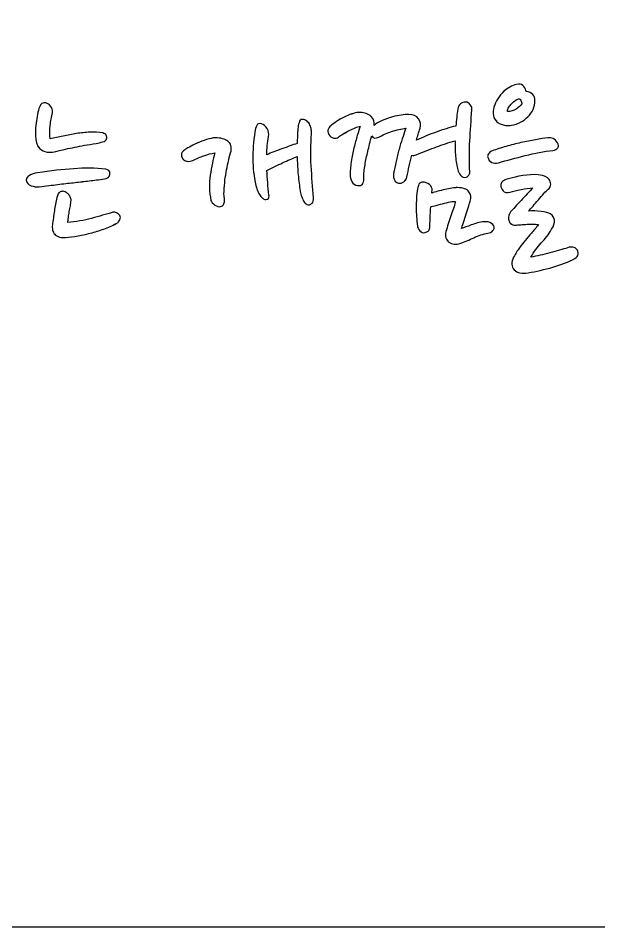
# Model space of a CAD drawing. Extents: x 4 to 1178, y 0 to 800.
# Drawn here: x 288.1 to 346.7, y 225.3 to 316.9 of the extents above; entities that cross this region are included whole.
import ezdxf

# ---------------------------------------------------------------- set-up
doc = ezdxf.new("R2010")
doc.units = 0
doc.header["$MEASUREMENT"] = 0
doc.layers.add('_U_B808_U_C774_U_C5B4_1', color=7, linetype='CONTINUOUS')

# ---------------------------------------------------------------- blocks, each defined once
blk = doc.blocks.new('BLOCK_15')
at = {"layer": '_U_B808_U_C774_U_C5B4_1', "color": 3}
blk.add_open_spline([(290.248, 299.854), (289.966, 299.843), (289.692, 299.882), (289.426, 299.973), (289.16, 300.064), (288.999, 300.256), (288.943, 300.55), (288.945, 300.74), (289.05, 300.898), (289.259, 301.02), (289.467, 301.143), (289.743, 301.232), (290.084, 301.287), (291.406, 301.479), (292.615, 301.614), (293.714, 301.691), (294.812, 301.768), (295.894, 301.757), (296.96, 301.658), (297.241, 301.581), (297.381, 301.441), (297.379, 301.235), (297.377, 301.074), (297.324, 300.939), (297.219, 300.83), (297.114, 300.721), (296.913, 300.653), (296.617, 300.627), (296.082, 300.559), (295.581, 300.498), (295.113, 300.444), (294.646, 300.39), (294.167, 300.336), (293.677, 300.282), (293.187, 300.228), (292.664, 300.168), (292.107, 300.1), (291.551, 300.032), (290.931, 299.95), (290.248, 299.854)], degree=3, knots=[0, 0, 0, 0, 1, 1, 1, 2, 2, 2, 3, 3, 3, 4, 4, 4, 5, 5, 5, 6, 6, 6, 7, 7, 7, 8, 8, 8, 9, 9, 9, 10, 10, 10, 11, 11, 11, 12, 12, 12, 13, 13, 13, 13], dxfattribs=at)
blk = doc.blocks.new('BLOCK_16')
at = {"layer": '_U_B808_U_C774_U_C5B4_1', "color": 3}
blk.add_open_spline([(291.342, 304.709), (291.758, 304.793), (292.193, 304.883), (292.646, 304.982), (293.099, 305.08), (293.552, 305.163), (294.005, 305.232), (294.458, 305.301), (294.911, 305.347), (295.363, 305.372), (295.816, 305.397), (296.249, 305.371), (296.664, 305.293), (296.826, 305.248), (296.94, 305.17), (297.006, 305.059), (297.072, 304.948), (297.081, 304.827), (297.036, 304.695), (296.99, 304.549), (296.859, 304.447), (296.643, 304.391), (296.428, 304.334), (296.209, 304.285), (295.986, 304.243), (295.555, 304.174), (295.165, 304.109), (294.816, 304.046), (294.467, 303.984), (294.137, 303.921), (293.825, 303.858), (293.513, 303.795), (293.204, 303.728), (292.899, 303.658), (292.595, 303.588), (292.264, 303.51), (291.907, 303.426), (291.446, 303.313), (291.083, 303.313), (290.818, 303.426), (290.552, 303.539), (290.382, 303.632), (290.309, 303.706), (290.162, 303.855), (290.064, 304.013), (290.013, 304.183), (289.963, 304.352), (289.924, 304.539), (289.897, 304.745), (289.869, 304.995), (289.861, 305.274), (289.872, 305.582), (289.882, 305.89), (289.912, 306.198), (289.959, 306.506), (290.007, 306.814), (290.061, 307.103), (290.124, 307.374), (290.185, 307.644), (290.254, 307.868), (290.33, 308.043), (290.376, 308.175), (290.466, 308.262), (290.6, 308.305), (290.734, 308.347), (290.882, 308.338), (291.045, 308.278), (291.222, 308.203), (291.365, 308.058), (291.474, 307.844), (291.583, 307.63), (291.622, 307.465), (291.591, 307.348), (291.483, 306.923), (291.405, 306.483), (291.356, 306.029), (291.306, 305.575), (291.302, 305.134), (291.342, 304.709)], degree=3, knots=[0, 0, 0, 0, 1, 1, 1, 2, 2, 2, 3, 3, 3, 4, 4, 4, 5, 5, 5, 6, 6, 6, 7, 7, 7, 8, 8, 8, 9, 9, 9, 10, 10, 10, 11, 11, 11, 12, 12, 12, 13, 13, 13, 14, 14, 14, 15, 15, 15, 16, 16, 16, 17, 17, 17, 18, 18, 18, 19, 19, 19, 20, 20, 20, 21, 21, 21, 22, 22, 22, 23, 23, 23, 24, 24, 24, 25, 25, 25, 26, 26, 26, 26], dxfattribs=at)
blk = doc.blocks.new('BLOCK_17')
at = {"layer": '_U_B808_U_C774_U_C5B4_1', "color": 3}
blk.add_open_spline([(292.645, 299.412), (292.704, 299.411), (292.782, 299.389), (292.878, 299.344), (292.974, 299.299), (293.066, 299.232), (293.154, 299.143), (293.242, 299.054), (293.315, 298.954), (293.374, 298.843), (293.432, 298.733), (293.46, 298.611), (293.459, 298.479), (293.442, 298.318), (293.418, 298.142), (293.387, 297.952), (293.355, 297.761), (293.32, 297.567), (293.281, 297.369), (293.242, 297.171), (293.21, 296.977), (293.186, 296.787), (293.162, 296.596), (293.141, 296.428), (293.125, 296.281), (293.956, 296.346), (294.754, 296.481), (295.52, 296.686), (296.286, 296.891), (297.003, 297.093), (297.672, 297.292), (297.792, 297.335), (297.917, 297.319), (298.05, 297.244), (298.183, 297.169), (298.286, 297.08), (298.359, 296.977), (298.446, 296.844), (298.452, 296.697), (298.377, 296.536), (298.301, 296.376), (298.218, 296.274), (298.129, 296.231), (297.771, 296.029), (297.372, 295.842), (296.933, 295.67), (296.494, 295.499), (296.041, 295.353), (295.572, 295.233), (295.104, 295.113), (294.639, 295.011), (294.179, 294.928), (293.719, 294.844), (293.295, 294.79), (292.91, 294.764), (292.583, 294.738), (292.328, 294.766), (292.143, 294.849), (291.959, 294.931), (291.823, 295.04), (291.735, 295.173), (291.648, 295.306), (291.593, 295.46), (291.573, 295.637), (291.553, 295.813), (291.558, 295.989), (291.589, 296.165), (291.669, 296.677), (291.74, 297.157), (291.804, 297.604), (291.868, 298.051), (291.961, 298.502), (292.085, 298.955), (292.116, 299.116), (292.184, 299.233), (292.288, 299.306), (292.393, 299.378), (292.512, 299.413), (292.645, 299.412)], degree=3, knots=[0, 0, 0, 0, 1, 1, 1, 2, 2, 2, 3, 3, 3, 4, 4, 4, 5, 5, 5, 6, 6, 6, 7, 7, 7, 8, 8, 8, 9, 9, 9, 10, 10, 10, 11, 11, 11, 12, 12, 12, 13, 13, 13, 14, 14, 14, 15, 15, 15, 16, 16, 16, 17, 17, 17, 18, 18, 18, 19, 19, 19, 20, 20, 20, 21, 21, 21, 22, 22, 22, 23, 23, 23, 24, 24, 24, 25, 25, 25, 26, 26, 26, 26], dxfattribs=at)
blk = doc.blocks.new('BLOCK_18')
at = {"layer": '_U_B808_U_C774_U_C5B4_1', "color": 3}
for points, knots in [([(291.342, 304.709), (291.758, 304.793), (292.193, 304.883), (292.646, 304.982), (293.099, 305.079), (293.552, 305.163), (294.005, 305.232), (294.458, 305.3), (294.911, 305.348), (295.363, 305.372), (295.816, 305.398), (296.249, 305.371), (296.663, 305.294), (296.826, 305.248), (296.94, 305.169), (297.006, 305.059), (297.071, 304.948), (297.081, 304.826), (297.035, 304.695), (296.989, 304.548), (296.859, 304.447), (296.643, 304.391), (296.427, 304.334), (296.209, 304.286), (295.986, 304.243), (295.555, 304.175), (295.165, 304.109), (294.816, 304.046), (294.467, 303.983), (294.136, 303.921), (293.825, 303.858), (293.512, 303.795), (293.204, 303.729), (292.899, 303.658), (292.595, 303.588), (292.264, 303.51), (291.908, 303.426), (291.447, 303.313), (291.083, 303.313), (290.818, 303.426), (290.552, 303.539), (290.382, 303.632), (290.309, 303.706), (290.162, 303.854), (290.063, 304.014), (290.013, 304.182), (289.963, 304.351), (289.924, 304.539), (289.897, 304.745), (289.869, 304.995), (289.861, 305.274), (289.872, 305.583), (289.883, 305.89), (289.911, 306.198), (289.959, 306.505), (290.007, 306.814), (290.061, 307.103), (290.124, 307.374), (290.185, 307.644), (290.254, 307.868), (290.33, 308.043), (290.376, 308.174), (290.466, 308.262), (290.6, 308.305), (290.734, 308.347), (290.882, 308.338), (291.044, 308.278), (291.222, 308.203), (291.365, 308.058), (291.474, 307.845), (291.583, 307.63), (291.622, 307.465), (291.591, 307.347), (291.483, 306.923), (291.405, 306.484), (291.356, 306.029), (291.306, 305.574), (291.302, 305.135), (291.342, 304.709)], [0, 0, 0, 0, 1, 1, 1, 2, 2, 2, 3, 3, 3, 4, 4, 4, 5, 5, 5, 6, 6, 6, 7, 7, 7, 8, 8, 8, 9, 9, 9, 10, 10, 10, 11, 11, 11, 12, 12, 12, 13, 13, 13, 14, 14, 14, 15, 15, 15, 16, 16, 16, 17, 17, 17, 18, 18, 18, 19, 19, 19, 20, 20, 20, 21, 21, 21, 22, 22, 22, 23, 23, 23, 24, 24, 24, 25, 25, 25, 26, 26, 26, 26]), ([(290.248, 299.854), (289.966, 299.843), (289.692, 299.883), (289.426, 299.973), (289.16, 300.064), (288.999, 300.255), (288.942, 300.55), (288.944, 300.741), (289.05, 300.897), (289.259, 301.021), (289.468, 301.143), (289.743, 301.232), (290.084, 301.288), (291.406, 301.479), (292.615, 301.614), (293.713, 301.691), (294.812, 301.768), (295.894, 301.756), (296.961, 301.659), (297.241, 301.582), (297.381, 301.441), (297.379, 301.235), (297.377, 301.074), (297.323, 300.939), (297.219, 300.83), (297.114, 300.721), (296.913, 300.653), (296.617, 300.626), (296.082, 300.559), (295.581, 300.497), (295.113, 300.444), (294.646, 300.39), (294.167, 300.335), (293.677, 300.282), (293.187, 300.228), (292.664, 300.168), (292.107, 300.1), (291.551, 300.032), (290.931, 299.95), (290.248, 299.854)], [0, 0, 0, 0, 1, 1, 1, 2, 2, 2, 3, 3, 3, 4, 4, 4, 5, 5, 5, 6, 6, 6, 7, 7, 7, 8, 8, 8, 9, 9, 9, 10, 10, 10, 11, 11, 11, 12, 12, 12, 13, 13, 13, 13]), ([(292.646, 299.412), (292.704, 299.411), (292.782, 299.388), (292.878, 299.344), (292.974, 299.298), (293.066, 299.232), (293.154, 299.143), (293.242, 299.054), (293.315, 298.954), (293.373, 298.844), (293.431, 298.732), (293.46, 298.611), (293.459, 298.479), (293.442, 298.318), (293.418, 298.142), (293.387, 297.952), (293.355, 297.761), (293.32, 297.567), (293.281, 297.37), (293.241, 297.172), (293.21, 296.977), (293.186, 296.787), (293.162, 296.596), (293.141, 296.428), (293.125, 296.281), (293.956, 296.346), (294.755, 296.481), (295.52, 296.686), (296.286, 296.892), (297.003, 297.093), (297.673, 297.292), (297.791, 297.334), (297.917, 297.319), (298.05, 297.244), (298.183, 297.17), (298.285, 297.081), (298.359, 296.976), (298.447, 296.844), (298.453, 296.697), (298.377, 296.537), (298.301, 296.375), (298.218, 296.274), (298.129, 296.231), (297.771, 296.028), (297.372, 295.842), (296.933, 295.671), (296.494, 295.499), (296.04, 295.353), (295.572, 295.233), (295.104, 295.113), (294.639, 295.012), (294.179, 294.928), (293.719, 294.845), (293.295, 294.79), (292.91, 294.765), (292.583, 294.738), (292.328, 294.767), (292.143, 294.849), (291.959, 294.932), (291.823, 295.04), (291.735, 295.172), (291.647, 295.306), (291.593, 295.46), (291.573, 295.636), (291.552, 295.813), (291.558, 295.989), (291.589, 296.165), (291.669, 296.677), (291.74, 297.158), (291.804, 297.604), (291.868, 298.051), (291.961, 298.502), (292.085, 298.956), (292.116, 299.116), (292.184, 299.233), (292.288, 299.305), (292.393, 299.378), (292.512, 299.413), (292.646, 299.412)], [0, 0, 0, 0, 1, 1, 1, 2, 2, 2, 3, 3, 3, 4, 4, 4, 5, 5, 5, 6, 6, 6, 7, 7, 7, 8, 8, 8, 9, 9, 9, 10, 10, 10, 11, 11, 11, 12, 12, 12, 13, 13, 13, 14, 14, 14, 15, 15, 15, 16, 16, 16, 17, 17, 17, 18, 18, 18, 19, 19, 19, 20, 20, 20, 21, 21, 21, 22, 22, 22, 23, 23, 23, 24, 24, 24, 25, 25, 25, 26, 26, 26, 26])]:
    blk.add_open_spline(points, degree=3, knots=knots, dxfattribs=at)
blk = doc.blocks.new('BLOCK_19')
at = {"layer": '_U_B808_U_C774_U_C5B4_1', "color": 3}
blk.add_open_spline([(309.543, 303.292), (309.359, 302.663), (309.207, 302.004), (309.089, 301.315), (308.971, 300.626), (308.9, 299.901), (308.878, 299.138), (308.877, 299.05), (308.887, 298.943), (308.908, 298.818), (308.929, 298.693), (308.935, 298.565), (308.927, 298.433), (308.918, 298.301), (308.887, 298.184), (308.834, 298.082), (308.781, 297.98), (308.68, 297.907), (308.532, 297.865), (308.353, 297.822), (308.161, 297.876), (307.955, 298.025), (307.749, 298.173), (307.617, 298.329), (307.56, 298.491), (307.39, 299.358), (307.369, 300.21), (307.496, 301.045), (307.623, 301.88), (307.779, 302.627), (307.964, 303.286), (307.592, 303.231), (307.225, 303.136), (306.86, 303), (306.495, 302.864), (306.119, 302.702), (305.732, 302.516), (305.657, 302.487), (305.572, 302.463), (305.475, 302.441), (305.379, 302.42), (305.275, 302.418), (305.164, 302.434), (305.053, 302.449), (304.946, 302.494), (304.843, 302.569), (304.74, 302.643), (304.659, 302.761), (304.602, 302.924), (304.573, 303.026), (304.57, 303.118), (304.593, 303.199), (304.616, 303.279), (304.658, 303.352), (304.718, 303.418), (304.778, 303.483), (304.838, 303.534), (304.897, 303.57), (304.957, 303.606), (305.002, 303.639), (305.032, 303.668), (305.136, 303.725), (305.311, 303.822), (305.557, 303.96), (305.803, 304.096), (306.083, 304.229), (306.395, 304.359), (306.708, 304.487), (307.024, 304.598), (307.344, 304.69), (307.664, 304.782), (307.949, 304.819), (308.201, 304.803), (308.72, 304.768), (309.108, 304.621), (309.365, 304.361), (309.621, 304.102), (309.681, 303.745), (309.543, 303.292)], degree=3, knots=[0, 0, 0, 0, 1, 1, 1, 2, 2, 2, 3, 3, 3, 4, 4, 4, 5, 5, 5, 6, 6, 6, 7, 7, 7, 8, 8, 8, 9, 9, 9, 10, 10, 10, 11, 11, 11, 12, 12, 12, 13, 13, 13, 14, 14, 14, 15, 15, 15, 16, 16, 16, 17, 17, 17, 18, 18, 18, 19, 19, 19, 20, 20, 20, 21, 21, 21, 22, 22, 22, 23, 23, 23, 24, 24, 24, 25, 25, 25, 26, 26, 26, 26], dxfattribs=at)
blk = doc.blocks.new('BLOCK_20')
at = {"layer": '_U_B808_U_C774_U_C5B4_1', "color": 3}
blk.add_open_spline([(313.098, 298.589), (312.965, 298.59), (312.847, 298.639), (312.744, 298.736), (312.641, 298.832), (312.546, 298.95), (312.458, 299.091), (312.371, 299.231), (312.295, 299.382), (312.23, 299.544), (312.164, 299.706), (312.118, 299.861), (312.09, 300.008), (311.891, 300.92), (311.789, 301.798), (311.783, 302.642), (311.776, 303.486), (311.845, 304.406), (311.988, 305.403), (312.02, 305.652), (312.086, 305.867), (312.184, 306.05), (312.282, 306.232), (312.442, 306.286), (312.664, 306.21), (312.871, 306.135), (313.054, 305.975), (313.215, 305.731), (313.376, 305.488), (313.425, 305.226), (313.363, 304.948), (313.315, 304.626), (313.275, 304.314), (313.242, 304.014), (313.209, 303.714), (313.192, 303.409), (313.188, 303.101), (313.62, 303.287), (314.126, 303.484), (314.707, 303.691), (315.287, 303.898), (315.801, 304.08), (316.247, 304.237), (316.264, 304.486), (316.274, 304.735), (316.277, 304.985), (316.279, 305.235), (316.296, 305.484), (316.329, 305.733), (316.345, 305.909), (316.384, 306.107), (316.446, 306.326), (316.507, 306.546), (316.612, 306.655), (316.761, 306.653), (316.953, 306.651), (317.116, 306.595), (317.248, 306.483), (317.38, 306.372), (317.479, 306.239), (317.544, 306.084), (317.609, 305.929), (317.652, 305.771), (317.673, 305.609), (317.694, 305.448), (317.703, 305.308), (317.702, 305.191), (317.617, 304.164), (317.606, 303.093), (317.67, 301.977), (317.733, 300.861), (317.811, 299.796), (317.904, 298.783), (317.931, 298.504), (317.877, 298.31), (317.743, 298.201), (317.608, 298.092), (317.504, 298.038), (317.43, 298.039), (317.296, 298.04), (317.178, 298.097), (317.076, 298.208), (316.973, 298.319), (316.885, 298.455), (316.813, 298.618), (316.74, 298.78), (316.679, 298.952), (316.629, 299.137), (316.579, 299.321), (316.547, 299.479), (316.534, 299.611), (316.45, 300.17), (316.386, 300.721), (316.339, 301.264), (316.293, 301.807), (316.265, 302.358), (316.256, 302.916), (315.794, 302.73), (315.307, 302.519), (314.793, 302.281), (314.279, 302.044), (313.746, 301.782), (313.194, 301.494), (313.22, 301.112), (313.249, 300.715), (313.283, 300.304), (313.315, 299.893), (313.359, 299.467), (313.414, 299.026), (313.427, 298.864), (313.411, 298.751), (313.366, 298.685), (313.321, 298.62), (313.232, 298.588), (313.098, 298.589)], degree=3, knots=[0, 0, 0, 0, 1, 1, 1, 2, 2, 2, 3, 3, 3, 4, 4, 4, 5, 5, 5, 6, 6, 6, 7, 7, 7, 8, 8, 8, 9, 9, 9, 10, 10, 10, 11, 11, 11, 12, 12, 12, 13, 13, 13, 14, 14, 14, 15, 15, 15, 16, 16, 16, 17, 17, 17, 18, 18, 18, 19, 19, 19, 20, 20, 20, 21, 21, 21, 22, 22, 22, 23, 23, 23, 24, 24, 24, 25, 25, 25, 26, 26, 26, 27, 27, 27, 28, 28, 28, 29, 29, 29, 30, 30, 30, 31, 31, 31, 32, 32, 32, 33, 33, 33, 34, 34, 34, 35, 35, 35, 36, 36, 36, 37, 37, 37, 38, 38, 38, 38], dxfattribs=at)
blk = doc.blocks.new('BLOCK_21')
at = {"layer": '_U_B808_U_C774_U_C5B4_1', "color": 3}
for points, knots in [([(313.099, 298.589), (312.965, 298.591), (312.847, 298.639), (312.744, 298.735), (312.641, 298.832), (312.546, 298.95), (312.459, 299.091), (312.371, 299.232), (312.294, 299.382), (312.229, 299.545), (312.165, 299.707), (312.118, 299.861), (312.09, 300.008), (311.891, 300.92), (311.789, 301.798), (311.783, 302.642), (311.776, 303.486), (311.845, 304.406), (311.988, 305.402), (312.021, 305.652), (312.086, 305.867), (312.184, 306.05), (312.282, 306.232), (312.442, 306.286), (312.664, 306.21), (312.871, 306.134), (313.054, 305.976), (313.215, 305.732), (313.376, 305.487), (313.424, 305.227), (313.363, 304.949), (313.315, 304.626), (313.275, 304.315), (313.242, 304.014), (313.209, 303.714), (313.192, 303.409), (313.188, 303.101), (313.62, 303.287), (314.127, 303.484), (314.707, 303.691), (315.287, 303.898), (315.8, 304.079), (316.247, 304.237), (316.264, 304.486), (316.274, 304.735), (316.277, 304.985), (316.279, 305.235), (316.296, 305.483), (316.329, 305.733), (316.345, 305.909), (316.384, 306.107), (316.446, 306.326), (316.507, 306.546), (316.612, 306.655), (316.761, 306.653), (316.953, 306.652), (317.116, 306.594), (317.248, 306.483), (317.38, 306.372), (317.479, 306.239), (317.544, 306.084), (317.609, 305.929), (317.652, 305.771), (317.673, 305.61), (317.694, 305.448), (317.703, 305.309), (317.702, 305.191), (317.617, 304.164), (317.607, 303.093), (317.67, 301.977), (317.733, 300.861), (317.811, 299.797), (317.904, 298.783), (317.931, 298.504), (317.877, 298.31), (317.743, 298.2), (317.608, 298.093), (317.504, 298.039), (317.43, 298.039), (317.296, 298.041), (317.178, 298.096), (317.076, 298.208), (316.973, 298.319), (316.885, 298.455), (316.813, 298.618), (316.74, 298.78), (316.679, 298.952), (316.629, 299.136), (316.579, 299.32), (316.547, 299.479), (316.534, 299.611), (316.45, 300.17), (316.386, 300.721), (316.339, 301.264), (316.293, 301.807), (316.265, 302.358), (316.256, 302.916), (315.794, 302.73), (315.307, 302.519), (314.793, 302.281), (314.279, 302.045), (313.746, 301.782), (313.195, 301.494), (313.22, 301.112), (313.25, 300.715), (313.283, 300.304), (313.315, 299.893), (313.359, 299.467), (313.414, 299.027), (313.427, 298.865), (313.411, 298.751), (313.366, 298.686), (313.321, 298.62), (313.232, 298.588), (313.099, 298.589)], [0, 0, 0, 0, 1, 1, 1, 2, 2, 2, 3, 3, 3, 4, 4, 4, 5, 5, 5, 6, 6, 6, 7, 7, 7, 8, 8, 8, 9, 9, 9, 10, 10, 10, 11, 11, 11, 12, 12, 12, 13, 13, 13, 14, 14, 14, 15, 15, 15, 16, 16, 16, 17, 17, 17, 18, 18, 18, 19, 19, 19, 20, 20, 20, 21, 21, 21, 22, 22, 22, 23, 23, 23, 24, 24, 24, 25, 25, 25, 26, 26, 26, 27, 27, 27, 28, 28, 28, 29, 29, 29, 30, 30, 30, 31, 31, 31, 32, 32, 32, 33, 33, 33, 34, 34, 34, 35, 35, 35, 36, 36, 36, 37, 37, 37, 38, 38, 38, 38]), ([(309.543, 303.292), (309.359, 302.663), (309.208, 302.004), (309.089, 301.316), (308.971, 300.626), (308.9, 299.901), (308.878, 299.137), (308.877, 299.05), (308.887, 298.944), (308.908, 298.818), (308.929, 298.694), (308.935, 298.566), (308.927, 298.433), (308.917, 298.301), (308.887, 298.184), (308.834, 298.082), (308.781, 297.979), (308.68, 297.908), (308.532, 297.865), (308.353, 297.822), (308.161, 297.876), (307.955, 298.025), (307.749, 298.173), (307.617, 298.329), (307.559, 298.491), (307.39, 299.359), (307.369, 300.21), (307.496, 301.045), (307.623, 301.881), (307.779, 302.628), (307.964, 303.286), (307.592, 303.231), (307.224, 303.135), (306.86, 303), (306.495, 302.864), (306.119, 302.703), (305.732, 302.516), (305.657, 302.488), (305.572, 302.462), (305.476, 302.442), (305.379, 302.421), (305.275, 302.418), (305.164, 302.434), (305.053, 302.449), (304.945, 302.494), (304.843, 302.569), (304.74, 302.643), (304.659, 302.761), (304.602, 302.924), (304.573, 303.026), (304.57, 303.118), (304.593, 303.199), (304.616, 303.279), (304.658, 303.353), (304.718, 303.417), (304.778, 303.483), (304.838, 303.533), (304.898, 303.57), (304.957, 303.606), (305.002, 303.639), (305.032, 303.668), (305.136, 303.726), (305.311, 303.822), (305.557, 303.96), (305.804, 304.097), (306.083, 304.23), (306.395, 304.359), (306.708, 304.488), (307.024, 304.598), (307.344, 304.69), (307.664, 304.782), (307.95, 304.819), (308.201, 304.802), (308.72, 304.768), (309.107, 304.621), (309.365, 304.361), (309.621, 304.102), (309.681, 303.746), (309.543, 303.292)], [0, 0, 0, 0, 1, 1, 1, 2, 2, 2, 3, 3, 3, 4, 4, 4, 5, 5, 5, 6, 6, 6, 7, 7, 7, 8, 8, 8, 9, 9, 9, 10, 10, 10, 11, 11, 11, 12, 12, 12, 13, 13, 13, 14, 14, 14, 15, 15, 15, 16, 16, 16, 17, 17, 17, 18, 18, 18, 19, 19, 19, 20, 20, 20, 21, 21, 21, 22, 22, 22, 23, 23, 23, 24, 24, 24, 25, 25, 25, 26, 26, 26, 26])]:
    blk.add_open_spline(points, degree=3, knots=knots, dxfattribs=at)
blk = doc.blocks.new('BLOCK_22')
at = {"layer": '_U_B808_U_C774_U_C5B4_1', "color": 3}
blk.add_open_spline([(328.65, 305.763), (328.574, 305.558), (328.509, 305.357), (328.455, 305.159), (328.401, 304.962), (328.343, 304.761), (328.282, 304.556), (328.908, 304.858), (329.57, 305.133), (330.27, 305.383), (330.969, 305.633), (331.631, 305.835), (332.256, 305.99), (332.288, 306.284), (332.317, 306.577), (332.342, 306.87), (332.368, 307.164), (332.404, 307.442), (332.451, 307.705), (332.483, 307.955), (332.574, 308.13), (332.723, 308.231), (332.872, 308.332), (333.051, 308.389), (333.259, 308.402), (333.422, 308.4), (333.573, 308.311), (333.712, 308.133), (333.851, 307.956), (333.905, 307.793), (333.874, 307.647), (333.788, 306.548), (333.719, 305.499), (333.664, 304.501), (333.609, 303.504), (333.606, 302.455), (333.654, 301.353), (333.668, 301.236), (333.637, 301.126), (333.562, 301.024), (333.487, 300.922), (333.405, 300.857), (333.316, 300.829), (333.063, 300.772), (332.867, 300.837), (332.728, 301.022), (332.589, 301.206), (332.498, 301.387), (332.456, 301.564), (332.341, 301.976), (332.264, 302.435), (332.225, 302.942), (332.185, 303.449), (332.169, 303.973), (332.174, 304.516), (331.519, 304.317), (330.895, 304.107), (330.3, 303.886), (329.704, 303.664), (329.027, 303.404), (328.268, 303.103), (328.089, 303.031), (327.94, 303.01), (327.822, 303.041), (327.73, 302.69), (327.641, 302.331), (327.556, 301.965), (327.47, 301.599), (327.389, 301.226), (327.311, 300.845), (327.279, 300.654), (327.174, 300.498), (326.995, 300.375), (326.816, 300.252), (326.644, 300.206), (326.482, 300.237), (326.334, 300.268), (326.223, 300.328), (326.15, 300.417), (326.076, 300.505), (326.026, 300.608), (325.997, 300.726), (325.969, 300.844), (325.959, 300.969), (325.968, 301.101), (325.976, 301.233), (325.996, 301.365), (326.027, 301.496), (326.106, 301.906), (326.195, 302.317), (326.296, 302.727), (326.396, 303.136), (326.5, 303.531), (326.608, 303.912), (326.715, 304.278), (326.822, 304.622), (326.93, 304.944), (327.036, 305.265), (327.128, 305.543), (327.205, 305.777), (326.76, 305.723), (326.284, 305.607), (325.778, 305.429), (325.272, 305.25), (324.84, 305.067), (324.482, 304.88), (324.169, 304.707), (323.932, 304.746), (323.772, 304.998), (323.695, 304.719), (323.625, 304.452), (323.564, 304.196), (323.502, 303.94), (323.44, 303.68), (323.378, 303.416), (323.27, 302.977), (323.176, 302.534), (323.098, 302.088), (323.019, 301.64), (322.977, 301.16), (322.972, 300.647), (322.97, 300.441), (322.924, 300.273), (322.833, 300.142), (322.743, 300.011), (322.594, 299.961), (322.387, 299.992), (322.091, 300.025), (321.884, 300.155), (321.768, 300.384), (321.652, 300.612), (321.595, 300.851), (321.597, 301.101), (321.602, 301.512), (321.639, 301.951), (321.711, 302.421), (321.782, 302.89), (321.872, 303.351), (321.981, 303.805), (322.089, 304.244), (322.201, 304.654), (322.316, 305.034), (322.431, 305.414), (322.526, 305.722), (322.603, 305.956), (322.469, 305.943), (322.305, 305.896), (322.112, 305.818), (321.918, 305.739), (321.717, 305.649), (321.509, 305.549), (321.3, 305.433), (321.099, 305.318), (320.905, 305.203), (320.711, 305.087), (320.547, 304.979), (320.412, 304.877), (320.292, 304.776), (320.129, 304.744), (319.922, 304.783), (319.715, 304.822), (319.553, 304.945), (319.437, 305.151), (319.32, 305.358), (319.311, 305.545), (319.409, 305.713), (319.507, 305.881), (319.608, 306), (319.713, 306.073), (319.922, 306.247), (320.153, 306.414), (320.407, 306.572), (320.661, 306.731), (320.922, 306.868), (321.19, 306.983), (321.443, 307.097), (321.692, 307.19), (321.938, 307.261), (322.183, 307.332), (322.402, 307.367), (322.595, 307.365), (323.069, 307.36), (323.439, 307.224), (323.703, 306.958), (323.967, 306.691), (324.067, 306.389), (324.005, 306.052), (324.035, 306.081), (324.061, 306.102), (324.083, 306.117), (324.106, 306.131), (324.132, 306.153), (324.162, 306.182), (324.401, 306.341), (324.673, 306.481), (324.978, 306.603), (325.283, 306.725), (325.584, 306.828), (325.882, 306.913), (326.179, 306.999), (326.469, 307.062), (326.751, 307.103), (327.033, 307.144), (327.271, 307.164), (327.463, 307.162), (327.953, 307.157), (328.296, 307.006), (328.493, 306.711), (328.69, 306.415), (328.743, 306.099), (328.65, 305.763)], degree=3, knots=[0, 0, 0, 0, 1, 1, 1, 2, 2, 2, 3, 3, 3, 4, 4, 4, 5, 5, 5, 6, 6, 6, 7, 7, 7, 8, 8, 8, 9, 9, 9, 10, 10, 10, 11, 11, 11, 12, 12, 12, 13, 13, 13, 14, 14, 14, 15, 15, 15, 16, 16, 16, 17, 17, 17, 18, 18, 18, 19, 19, 19, 20, 20, 20, 21, 21, 21, 22, 22, 22, 23, 23, 23, 24, 24, 24, 25, 25, 25, 26, 26, 26, 27, 27, 27, 28, 28, 28, 29, 29, 29, 30, 30, 30, 31, 31, 31, 32, 32, 32, 33, 33, 33, 34, 34, 34, 35, 35, 35, 36, 36, 36, 37, 37, 37, 38, 38, 38, 39, 39, 39, 40, 40, 40, 41, 41, 41, 42, 42, 42, 43, 43, 43, 44, 44, 44, 45, 45, 45, 46, 46, 46, 47, 47, 47, 48, 48, 48, 49, 49, 49, 50, 50, 50, 51, 51, 51, 52, 52, 52, 53, 53, 53, 54, 54, 54, 55, 55, 55, 56, 56, 56, 57, 57, 57, 58, 58, 58, 59, 59, 59, 60, 60, 60, 61, 61, 61, 62, 62, 62, 63, 63, 63, 64, 64, 64, 65, 65, 65, 66, 66, 66, 67, 67, 67, 68, 68, 68, 69, 69, 69, 70, 70, 70, 70], dxfattribs=at)
blk = doc.blocks.new('BLOCK_23')
at = {"layer": '_U_B808_U_C774_U_C5B4_1', "color": 3}
blk.add_open_spline([(329.855, 299.476), (329.839, 299.418), (329.831, 299.337), (329.83, 299.235), (330.008, 299.291), (330.213, 299.352), (330.443, 299.416), (330.674, 299.479), (330.912, 299.539), (331.157, 299.595), (331.402, 299.652), (331.632, 299.697), (331.848, 299.731), (332.063, 299.766), (332.252, 299.782), (332.415, 299.781), (332.979, 299.775), (333.363, 299.639), (333.568, 299.373), (333.772, 299.107), (333.814, 298.783), (333.691, 298.403), (333.676, 298.33), (333.63, 298.173), (333.553, 297.931), (333.476, 297.69), (333.388, 297.423), (333.289, 297.13), (333.19, 296.838), (333.098, 296.552), (333.014, 296.275), (332.929, 295.997), (332.864, 295.792), (332.819, 295.66), (333.071, 295.746), (333.402, 295.867), (333.812, 296.025), (334.221, 296.182), (334.656, 296.287), (335.116, 296.341), (335.398, 296.368), (335.642, 296.31), (335.848, 296.169), (336.054, 296.027), (336.142, 295.861), (336.11, 295.671), (336.094, 295.568), (336.034, 295.47), (335.929, 295.376), (335.825, 295.281), (335.676, 295.22), (335.483, 295.193), (335.007, 295.11), (334.539, 294.957), (334.077, 294.734), (333.615, 294.511), (333.146, 294.321), (332.67, 294.165), (332.476, 294.093), (332.28, 294.07), (332.08, 294.094), (331.88, 294.118), (331.706, 294.182), (331.559, 294.286), (331.412, 294.39), (331.306, 294.531), (331.241, 294.707), (331.176, 294.884), (331.182, 295.097), (331.259, 295.346), (331.32, 295.595), (331.397, 295.858), (331.489, 296.136), (331.581, 296.414), (331.672, 296.685), (331.764, 296.948), (331.856, 297.211), (331.939, 297.459), (332.016, 297.694), (332.092, 297.928), (332.154, 298.125), (332.2, 298.286), (332.231, 298.374), (332.157, 298.407), (331.979, 298.387), (331.801, 298.367), (331.578, 298.325), (331.31, 298.262), (331.043, 298.199), (330.767, 298.128), (330.485, 298.05), (330.202, 297.972), (329.972, 297.912), (329.794, 297.87), (329.779, 297.87), (329.768, 297.867), (329.76, 297.859), (329.753, 297.852), (329.742, 297.849), (329.727, 297.849), (329.693, 297.467), (329.671, 297.086), (329.66, 296.705), (329.648, 296.323), (329.634, 295.993), (329.616, 295.714), (329.6, 295.568), (329.547, 295.462), (329.457, 295.397), (329.368, 295.332), (329.271, 295.285), (329.167, 295.257), (328.959, 295.2), (328.778, 295.261), (328.624, 295.438), (328.47, 295.616), (328.386, 295.771), (328.373, 295.903), (328.305, 296.505), (328.266, 297.129), (328.258, 297.776), (328.25, 298.421), (328.294, 299.052), (328.389, 299.667), (328.42, 299.829), (328.47, 299.978), (328.538, 300.117), (328.606, 300.256), (328.744, 300.332), (328.952, 300.344), (329.159, 300.342), (329.369, 300.255), (329.583, 300.085), (329.796, 299.914), (329.887, 299.711), (329.855, 299.476)], degree=3, knots=[0, 0, 0, 0, 1, 1, 1, 2, 2, 2, 3, 3, 3, 4, 4, 4, 5, 5, 5, 6, 6, 6, 7, 7, 7, 8, 8, 8, 9, 9, 9, 10, 10, 10, 11, 11, 11, 12, 12, 12, 13, 13, 13, 14, 14, 14, 15, 15, 15, 16, 16, 16, 17, 17, 17, 18, 18, 18, 19, 19, 19, 20, 20, 20, 21, 21, 21, 22, 22, 22, 23, 23, 23, 24, 24, 24, 25, 25, 25, 26, 26, 26, 27, 27, 27, 28, 28, 28, 29, 29, 29, 30, 30, 30, 31, 31, 31, 32, 32, 32, 33, 33, 33, 34, 34, 34, 35, 35, 35, 36, 36, 36, 37, 37, 37, 38, 38, 38, 39, 39, 39, 40, 40, 40, 41, 41, 41, 42, 42, 42, 43, 43, 43, 44, 44, 44, 45, 45, 45, 45], dxfattribs=at)
blk = doc.blocks.new('BLOCK_24')
at = {"layer": '_U_B808_U_C774_U_C5B4_1', "color": 3}
for points, knots in [([(328.65, 305.762), (328.574, 305.558), (328.509, 305.357), (328.455, 305.159), (328.401, 304.962), (328.343, 304.761), (328.282, 304.556), (328.908, 304.858), (329.571, 305.134), (330.27, 305.383), (330.97, 305.633), (331.631, 305.835), (332.256, 305.991), (332.288, 306.284), (332.317, 306.577), (332.343, 306.87), (332.367, 307.163), (332.404, 307.442), (332.451, 307.706), (332.483, 307.955), (332.574, 308.13), (332.723, 308.232), (332.872, 308.332), (333.051, 308.389), (333.258, 308.402), (333.422, 308.401), (333.573, 308.311), (333.712, 308.134), (333.851, 307.956), (333.905, 307.793), (333.874, 307.648), (333.788, 306.548), (333.718, 305.499), (333.664, 304.501), (333.61, 303.504), (333.606, 302.455), (333.655, 301.353), (333.668, 301.236), (333.638, 301.126), (333.562, 301.024), (333.487, 300.922), (333.405, 300.857), (333.315, 300.829), (333.063, 300.772), (332.867, 300.837), (332.728, 301.022), (332.589, 301.207), (332.498, 301.387), (332.455, 301.564), (332.341, 301.976), (332.264, 302.435), (332.225, 302.942), (332.185, 303.449), (332.169, 303.973), (332.174, 304.516), (331.519, 304.317), (330.895, 304.108), (330.299, 303.886), (329.704, 303.664), (329.027, 303.403), (328.268, 303.103), (328.089, 303.031), (327.941, 303.011), (327.822, 303.041), (327.73, 302.69), (327.64, 302.332), (327.556, 301.966), (327.47, 301.599), (327.389, 301.226), (327.311, 300.845), (327.279, 300.655), (327.174, 300.498), (326.995, 300.375), (326.816, 300.252), (326.644, 300.206), (326.482, 300.238), (326.333, 300.268), (326.223, 300.328), (326.15, 300.416), (326.076, 300.505), (326.026, 300.608), (325.997, 300.727), (325.969, 300.844), (325.959, 300.969), (325.968, 301.101), (325.977, 301.233), (325.996, 301.364), (326.027, 301.497), (326.106, 301.906), (326.195, 302.317), (326.296, 302.727), (326.396, 303.136), (326.5, 303.532), (326.608, 303.913), (326.715, 304.278), (326.822, 304.622), (326.929, 304.944), (327.036, 305.265), (327.128, 305.543), (327.205, 305.778), (326.759, 305.723), (326.283, 305.607), (325.778, 305.429), (325.272, 305.25), (324.84, 305.067), (324.483, 304.88), (324.169, 304.707), (323.932, 304.746), (323.772, 304.997), (323.695, 304.719), (323.625, 304.452), (323.564, 304.197), (323.502, 303.94), (323.44, 303.68), (323.378, 303.416), (323.27, 302.978), (323.176, 302.534), (323.097, 302.087), (323.019, 301.64), (322.977, 301.16), (322.972, 300.647), (322.969, 300.441), (322.923, 300.273), (322.833, 300.142), (322.743, 300.011), (322.594, 299.961), (322.387, 299.993), (322.091, 300.024), (321.884, 300.154), (321.768, 300.384), (321.651, 300.612), (321.595, 300.851), (321.597, 301.101), (321.602, 301.512), (321.639, 301.952), (321.711, 302.421), (321.782, 302.89), (321.872, 303.351), (321.98, 303.805), (322.089, 304.244), (322.2, 304.653), (322.316, 305.034), (322.431, 305.415), (322.526, 305.722), (322.603, 305.956), (322.469, 305.942), (322.305, 305.897), (322.112, 305.818), (321.918, 305.739), (321.717, 305.649), (321.509, 305.549), (321.3, 305.433), (321.098, 305.318), (320.905, 305.202), (320.711, 305.087), (320.547, 304.979), (320.412, 304.877), (320.292, 304.776), (320.129, 304.744), (319.922, 304.783), (319.715, 304.822), (319.553, 304.945), (319.436, 305.152), (319.32, 305.358), (319.31, 305.545), (319.409, 305.713), (319.507, 305.881), (319.608, 306.001), (319.713, 306.073), (319.922, 306.247), (320.153, 306.413), (320.407, 306.573), (320.661, 306.732), (320.922, 306.868), (321.19, 306.982), (321.443, 307.098), (321.692, 307.191), (321.937, 307.261), (322.183, 307.332), (322.402, 307.366), (322.595, 307.364), (323.069, 307.361), (323.439, 307.224), (323.703, 306.957), (323.967, 306.69), (324.067, 306.389), (324.005, 306.051), (324.035, 306.081), (324.061, 306.103), (324.083, 306.117), (324.106, 306.131), (324.132, 306.153), (324.162, 306.183), (324.401, 306.342), (324.673, 306.482), (324.978, 306.603), (325.283, 306.725), (325.584, 306.829), (325.882, 306.914), (326.179, 306.999), (326.469, 307.061), (326.752, 307.103), (327.033, 307.144), (327.271, 307.163), (327.464, 307.161), (327.953, 307.157), (328.296, 307.007), (328.493, 306.712), (328.69, 306.415), (328.743, 306.099), (328.65, 305.762)], [0, 0, 0, 0, 1, 1, 1, 2, 2, 2, 3, 3, 3, 4, 4, 4, 5, 5, 5, 6, 6, 6, 7, 7, 7, 8, 8, 8, 9, 9, 9, 10, 10, 10, 11, 11, 11, 12, 12, 12, 13, 13, 13, 14, 14, 14, 15, 15, 15, 16, 16, 16, 17, 17, 17, 18, 18, 18, 19, 19, 19, 20, 20, 20, 21, 21, 21, 22, 22, 22, 23, 23, 23, 24, 24, 24, 25, 25, 25, 26, 26, 26, 27, 27, 27, 28, 28, 28, 29, 29, 29, 30, 30, 30, 31, 31, 31, 32, 32, 32, 33, 33, 33, 34, 34, 34, 35, 35, 35, 36, 36, 36, 37, 37, 37, 38, 38, 38, 39, 39, 39, 40, 40, 40, 41, 41, 41, 42, 42, 42, 43, 43, 43, 44, 44, 44, 45, 45, 45, 46, 46, 46, 47, 47, 47, 48, 48, 48, 49, 49, 49, 50, 50, 50, 51, 51, 51, 52, 52, 52, 53, 53, 53, 54, 54, 54, 55, 55, 55, 56, 56, 56, 57, 57, 57, 58, 58, 58, 59, 59, 59, 60, 60, 60, 61, 61, 61, 62, 62, 62, 63, 63, 63, 64, 64, 64, 65, 65, 65, 66, 66, 66, 67, 67, 67, 68, 68, 68, 69, 69, 69, 70, 70, 70, 70]), ([(329.855, 299.476), (329.839, 299.418), (329.831, 299.337), (329.83, 299.235), (330.008, 299.291), (330.213, 299.352), (330.443, 299.416), (330.674, 299.479), (330.912, 299.539), (331.157, 299.595), (331.402, 299.651), (331.632, 299.697), (331.848, 299.732), (332.063, 299.766), (332.252, 299.782), (332.415, 299.78), (332.979, 299.776), (333.363, 299.639), (333.568, 299.373), (333.772, 299.107), (333.814, 298.784), (333.692, 298.404), (333.676, 298.33), (333.629, 298.172), (333.553, 297.932), (333.476, 297.69), (333.388, 297.423), (333.289, 297.13), (333.19, 296.838), (333.098, 296.552), (333.014, 296.275), (332.929, 295.997), (332.864, 295.792), (332.819, 295.66), (333.072, 295.745), (333.402, 295.867), (333.812, 296.024), (334.221, 296.182), (334.656, 296.287), (335.116, 296.342), (335.398, 296.368), (335.642, 296.31), (335.849, 296.169), (336.054, 296.027), (336.142, 295.862), (336.11, 295.671), (336.094, 295.568), (336.034, 295.469), (335.929, 295.375), (335.824, 295.281), (335.675, 295.221), (335.483, 295.194), (335.007, 295.109), (334.539, 294.957), (334.077, 294.734), (333.615, 294.511), (333.146, 294.321), (332.67, 294.164), (332.477, 294.093), (332.28, 294.069), (332.08, 294.094), (331.88, 294.118), (331.706, 294.182), (331.559, 294.286), (331.412, 294.39), (331.306, 294.53), (331.241, 294.707), (331.176, 294.884), (331.182, 295.096), (331.259, 295.346), (331.32, 295.595), (331.397, 295.857), (331.489, 296.135), (331.58, 296.413), (331.672, 296.684), (331.764, 296.948), (331.855, 297.211), (331.939, 297.46), (332.016, 297.693), (332.092, 297.928), (332.154, 298.125), (332.2, 298.287), (332.23, 298.373), (332.157, 298.408), (331.979, 298.387), (331.801, 298.368), (331.578, 298.326), (331.31, 298.262), (331.043, 298.199), (330.767, 298.128), (330.485, 298.05), (330.203, 297.972), (329.972, 297.912), (329.794, 297.87), (329.779, 297.87), (329.768, 297.867), (329.761, 297.86), (329.753, 297.852), (329.742, 297.849), (329.727, 297.849), (329.693, 297.468), (329.671, 297.086), (329.66, 296.705), (329.648, 296.324), (329.634, 295.993), (329.616, 295.715), (329.6, 295.567), (329.547, 295.462), (329.457, 295.396), (329.368, 295.332), (329.271, 295.286), (329.167, 295.257), (328.958, 295.2), (328.778, 295.261), (328.624, 295.438), (328.47, 295.616), (328.386, 295.771), (328.373, 295.903), (328.305, 296.505), (328.267, 297.129), (328.258, 297.776), (328.25, 298.421), (328.293, 299.052), (328.388, 299.667), (328.42, 299.829), (328.47, 299.978), (328.538, 300.117), (328.606, 300.255), (328.744, 300.331), (328.951, 300.344), (329.159, 300.343), (329.369, 300.255), (329.583, 300.085), (329.796, 299.914), (329.886, 299.711), (329.855, 299.476)], [0, 0, 0, 0, 1, 1, 1, 2, 2, 2, 3, 3, 3, 4, 4, 4, 5, 5, 5, 6, 6, 6, 7, 7, 7, 8, 8, 8, 9, 9, 9, 10, 10, 10, 11, 11, 11, 12, 12, 12, 13, 13, 13, 14, 14, 14, 15, 15, 15, 16, 16, 16, 17, 17, 17, 18, 18, 18, 19, 19, 19, 20, 20, 20, 21, 21, 21, 22, 22, 22, 23, 23, 23, 24, 24, 24, 25, 25, 25, 26, 26, 26, 27, 27, 27, 28, 28, 28, 29, 29, 29, 30, 30, 30, 31, 31, 31, 32, 32, 32, 33, 33, 33, 34, 34, 34, 35, 35, 35, 36, 36, 36, 37, 37, 37, 38, 38, 38, 39, 39, 39, 40, 40, 40, 41, 41, 41, 42, 42, 42, 43, 43, 43, 44, 44, 44, 45, 45, 45, 45])]:
    blk.add_open_spline(points, degree=3, knots=knots, dxfattribs=at)
blk = doc.blocks.new('BLOCK_25')
at = {"layer": '_U_B808_U_C774_U_C5B4_1', "color": 3}
blk.add_open_spline([(342.039, 303.536), (341.133, 303.428), (340.201, 303.254), (339.242, 303.014), (338.283, 302.774), (337.388, 302.534), (336.555, 302.293), (336.287, 302.222), (336.057, 302.232), (335.866, 302.322), (335.674, 302.412), (335.542, 302.589), (335.471, 302.854), (335.442, 302.927), (335.465, 303.034), (335.541, 303.173), (335.616, 303.311), (335.743, 303.416), (335.922, 303.488), (336.353, 303.645), (336.818, 303.794), (337.317, 303.936), (337.815, 304.077), (338.316, 304.205), (338.822, 304.317), (339.327, 304.43), (339.814, 304.527), (340.281, 304.611), (340.749, 304.694), (341.161, 304.756), (341.518, 304.796), (341.71, 304.824), (341.888, 304.8), (342.051, 304.725), (342.213, 304.65), (342.367, 304.509), (342.514, 304.302), (342.63, 304.125), (342.636, 303.96), (342.531, 303.806), (342.425, 303.653), (342.261, 303.563), (342.039, 303.536)], degree=3, knots=[0, 0, 0, 0, 1, 1, 1, 2, 2, 2, 3, 3, 3, 4, 4, 4, 5, 5, 5, 6, 6, 6, 7, 7, 7, 8, 8, 8, 9, 9, 9, 10, 10, 10, 11, 11, 11, 12, 12, 12, 13, 13, 13, 14, 14, 14, 14], dxfattribs=at)
blk = doc.blocks.new('BLOCK_26')
at = {"layer": '_U_B808_U_C774_U_C5B4_1', "color": 3}
blk.add_open_spline([(339.363, 309.463), (339.644, 309.431), (339.858, 309.333), (340.005, 309.17), (340.151, 309.007), (340.224, 308.801), (340.221, 308.552), (340.218, 308.244), (340.156, 307.95), (340.034, 307.673), (339.913, 307.395), (339.743, 307.148), (339.526, 306.93), (339.309, 306.712), (339.059, 306.527), (338.776, 306.376), (338.492, 306.225), (338.187, 306.121), (337.861, 306.066), (337.638, 306.024), (337.441, 306.019), (337.271, 306.05), (337.101, 306.081), (336.95, 306.123), (336.817, 306.175), (336.684, 306.228), (336.573, 306.284), (336.485, 306.344), (336.396, 306.404), (336.337, 306.456), (336.308, 306.5), (336.118, 306.722), (336.02, 306.976), (336.016, 307.262), (336.011, 307.549), (336.062, 307.834), (336.169, 308.12), (336.275, 308.404), (336.427, 308.678), (336.622, 308.941), (336.817, 309.202), (337.02, 309.421), (337.229, 309.595), (337.423, 309.754), (337.632, 309.891), (337.856, 310.006), (338.08, 310.121), (338.317, 310.192), (338.57, 310.219), (338.807, 310.231), (338.988, 310.145), (339.112, 309.961), (339.236, 309.776), (339.32, 309.61), (339.363, 309.463)], degree=3, knots=[0, 0, 0, 0, 1, 1, 1, 2, 2, 2, 3, 3, 3, 4, 4, 4, 5, 5, 5, 6, 6, 6, 7, 7, 7, 8, 8, 8, 9, 9, 9, 10, 10, 10, 11, 11, 11, 12, 12, 12, 13, 13, 13, 14, 14, 14, 15, 15, 15, 16, 16, 16, 17, 17, 17, 18, 18, 18, 18], dxfattribs=at)
blk = doc.blocks.new('BLOCK_27')
at = {"layer": '_U_B808_U_C774_U_C5B4_1', "color": 3}
blk.add_open_spline([(341.577, 299.622), (341.442, 299.521), (341.288, 299.372), (341.116, 299.176), (340.944, 298.979), (340.764, 298.772), (340.576, 298.554), (340.388, 298.335), (340.208, 298.124), (340.036, 297.921), (339.863, 297.717), (339.71, 297.55), (339.575, 297.419), (339.99, 297.444), (340.416, 297.429), (340.853, 297.373), (341.29, 297.317), (341.597, 297.237), (341.774, 297.133), (342.039, 296.968), (342.182, 296.755), (342.201, 296.49), (342.221, 296.226), (342.125, 295.926), (341.914, 295.59), (341.763, 295.313), (341.597, 295.065), (341.417, 294.847), (341.237, 294.629), (341.053, 294.414), (340.866, 294.203), (340.678, 293.992), (340.495, 293.774), (340.314, 293.548), (340.134, 293.323), (339.968, 293.064), (339.817, 292.772), (340.411, 292.883), (341.054, 293.027), (341.745, 293.204), (342.437, 293.38), (343.028, 293.554), (343.519, 293.725), (343.727, 293.796), (343.909, 293.812), (344.064, 293.775), (344.22, 293.736), (344.341, 293.673), (344.429, 293.584), (344.546, 293.465), (344.601, 293.303), (344.591, 293.098), (344.581, 292.893), (344.472, 292.74), (344.264, 292.639), (343.623, 292.308), (342.879, 292.018), (342.031, 291.77), (341.184, 291.522), (340.351, 291.328), (339.534, 291.19), (338.91, 291.079), (338.448, 291.182), (338.147, 291.501), (337.846, 291.819), (337.825, 292.241), (338.082, 292.767), (338.278, 293.132), (338.474, 293.45), (338.67, 293.719), (338.865, 293.988), (339.065, 294.243), (339.267, 294.483), (339.47, 294.723), (339.676, 294.963), (339.886, 295.204), (340.096, 295.444), (340.329, 295.731), (340.584, 296.066), (340.392, 296.082), (340.18, 296.092), (339.951, 296.094), (339.721, 296.097), (339.495, 296.092), (339.272, 296.079), (339.05, 296.067), (338.842, 296.051), (338.649, 296.03), (338.456, 296.011), (338.307, 296.001), (338.204, 296.002), (338.071, 296.003), (337.952, 296.041), (337.849, 296.116), (337.746, 296.19), (337.669, 296.29), (337.619, 296.415), (337.568, 296.54), (337.551, 296.684), (337.568, 296.845), (337.584, 297.006), (337.652, 297.167), (337.773, 297.327), (337.877, 297.458), (338.027, 297.629), (338.222, 297.84), (338.417, 298.051), (338.62, 298.269), (338.83, 298.494), (339.039, 298.72), (339.249, 298.941), (339.459, 299.16), (339.669, 299.377), (339.849, 299.574), (339.999, 299.748), (339.658, 299.737), (339.268, 299.682), (338.829, 299.584), (338.391, 299.486), (338.023, 299.401), (337.726, 299.331), (337.399, 299.246), (337.162, 299.293), (337.016, 299.47), (336.869, 299.648), (336.789, 299.817), (336.776, 299.979), (336.763, 300.14), (336.824, 300.276), (336.958, 300.385), (337.093, 300.493), (337.249, 300.576), (337.428, 300.633), (338.499, 300.974), (339.538, 301.125), (340.546, 301.086), (340.887, 301.053), (341.149, 300.984), (341.334, 300.88), (341.518, 300.775), (341.646, 300.649), (341.719, 300.501), (341.806, 300.339), (341.834, 300.173), (341.803, 300.005), (341.771, 299.837), (341.696, 299.709), (341.577, 299.622)], degree=3, knots=[0, 0, 0, 0, 1, 1, 1, 2, 2, 2, 3, 3, 3, 4, 4, 4, 5, 5, 5, 6, 6, 6, 7, 7, 7, 8, 8, 8, 9, 9, 9, 10, 10, 10, 11, 11, 11, 12, 12, 12, 13, 13, 13, 14, 14, 14, 15, 15, 15, 16, 16, 16, 17, 17, 17, 18, 18, 18, 19, 19, 19, 20, 20, 20, 21, 21, 21, 22, 22, 22, 23, 23, 23, 24, 24, 24, 25, 25, 25, 26, 26, 26, 27, 27, 27, 28, 28, 28, 29, 29, 29, 30, 30, 30, 31, 31, 31, 32, 32, 32, 33, 33, 33, 34, 34, 34, 35, 35, 35, 36, 36, 36, 37, 37, 37, 38, 38, 38, 39, 39, 39, 40, 40, 40, 41, 41, 41, 42, 42, 42, 43, 43, 43, 44, 44, 44, 45, 45, 45, 46, 46, 46, 47, 47, 47, 48, 48, 48, 49, 49, 49, 49], dxfattribs=at)
blk = doc.blocks.new('BLOCK_28')
at = {"layer": '_U_B808_U_C774_U_C5B4_1', "color": 3}
blk.add_open_spline([(338.906, 308.235), (338.907, 308.337), (338.874, 308.452), (338.809, 308.577), (338.744, 308.702), (338.674, 308.758), (338.6, 308.744), (338.466, 308.701), (338.328, 308.626), (338.186, 308.517), (338.043, 308.409), (337.917, 308.292), (337.804, 308.169), (337.692, 308.045), (337.605, 307.921), (337.545, 307.797), (337.484, 307.673), (337.453, 307.559), (337.452, 307.457), (337.793, 307.454), (338.087, 307.535), (338.333, 307.701), (338.58, 307.867), (338.77, 308.045), (338.906, 308.235)], degree=3, knots=[0, 0, 0, 0, 1, 1, 1, 2, 2, 2, 3, 3, 3, 4, 4, 4, 5, 5, 5, 6, 6, 6, 7, 7, 7, 8, 8, 8, 8], dxfattribs=at)
blk = doc.blocks.new('BLOCK_29')
at = {"layer": '_U_B808_U_C774_U_C5B4_1', "color": 3}
for points, knots in [([(339.363, 309.463), (339.644, 309.43), (339.858, 309.334), (340.005, 309.171), (340.152, 309.007), (340.224, 308.801), (340.221, 308.552), (340.218, 308.244), (340.156, 307.951), (340.034, 307.673), (339.912, 307.396), (339.743, 307.148), (339.526, 306.93), (339.309, 306.712), (339.059, 306.528), (338.776, 306.376), (338.492, 306.225), (338.187, 306.121), (337.861, 306.066), (337.638, 306.024), (337.441, 306.019), (337.271, 306.05), (337.101, 306.081), (336.949, 306.122), (336.816, 306.176), (336.684, 306.228), (336.573, 306.284), (336.484, 306.345), (336.396, 306.403), (336.337, 306.456), (336.309, 306.5), (336.118, 306.722), (336.02, 306.976), (336.016, 307.262), (336.011, 307.548), (336.062, 307.835), (336.169, 308.12), (336.276, 308.404), (336.426, 308.679), (336.622, 308.94), (336.817, 309.202), (337.02, 309.42), (337.229, 309.594), (337.423, 309.754), (337.633, 309.891), (337.856, 310.007), (338.08, 310.122), (338.317, 310.193), (338.57, 310.22), (338.807, 310.231), (338.988, 310.145), (339.112, 309.961), (339.236, 309.776), (339.32, 309.611), (339.363, 309.463)], [0, 0, 0, 0, 1, 1, 1, 2, 2, 2, 3, 3, 3, 4, 4, 4, 5, 5, 5, 6, 6, 6, 7, 7, 7, 8, 8, 8, 9, 9, 9, 10, 10, 10, 11, 11, 11, 12, 12, 12, 13, 13, 13, 14, 14, 14, 15, 15, 15, 16, 16, 16, 17, 17, 17, 18, 18, 18, 18]), ([(338.906, 308.235), (338.907, 308.338), (338.874, 308.451), (338.809, 308.577), (338.744, 308.703), (338.674, 308.758), (338.6, 308.744), (338.466, 308.702), (338.328, 308.626), (338.186, 308.518), (338.043, 308.409), (337.917, 308.292), (337.804, 308.169), (337.692, 308.046), (337.605, 307.921), (337.545, 307.797), (337.484, 307.673), (337.453, 307.56), (337.452, 307.457), (337.793, 307.454), (338.087, 307.535), (338.333, 307.701), (338.579, 307.867), (338.77, 308.046), (338.906, 308.235)], [0, 0, 0, 0, 1, 1, 1, 2, 2, 2, 3, 3, 3, 4, 4, 4, 5, 5, 5, 6, 6, 6, 7, 7, 7, 8, 8, 8, 8]), ([(342.039, 303.537), (341.133, 303.427), (340.201, 303.254), (339.242, 303.014), (338.284, 302.774), (337.388, 302.534), (336.555, 302.292), (336.287, 302.222), (336.057, 302.232), (335.866, 302.321), (335.674, 302.412), (335.542, 302.589), (335.471, 302.854), (335.442, 302.928), (335.465, 303.034), (335.541, 303.173), (335.616, 303.311), (335.744, 303.416), (335.922, 303.488), (336.354, 303.645), (336.818, 303.794), (337.317, 303.936), (337.815, 304.077), (338.317, 304.205), (338.822, 304.317), (339.327, 304.429), (339.813, 304.527), (340.281, 304.611), (340.749, 304.694), (341.161, 304.756), (341.518, 304.796), (341.711, 304.823), (341.888, 304.8), (342.051, 304.725), (342.213, 304.649), (342.367, 304.509), (342.513, 304.302), (342.63, 304.125), (342.636, 303.959), (342.53, 303.807), (342.425, 303.654), (342.262, 303.563), (342.039, 303.537)], [0, 0, 0, 0, 1, 1, 1, 2, 2, 2, 3, 3, 3, 4, 4, 4, 5, 5, 5, 6, 6, 6, 7, 7, 7, 8, 8, 8, 9, 9, 9, 10, 10, 10, 11, 11, 11, 12, 12, 12, 13, 13, 13, 14, 14, 14, 14]), ([(341.577, 299.623), (341.442, 299.521), (341.288, 299.372), (341.116, 299.176), (340.944, 298.979), (340.764, 298.772), (340.576, 298.553), (340.388, 298.336), (340.208, 298.125), (340.036, 297.921), (339.863, 297.716), (339.71, 297.55), (339.575, 297.419), (339.99, 297.445), (340.416, 297.429), (340.854, 297.374), (341.29, 297.317), (341.597, 297.237), (341.774, 297.133), (342.039, 296.968), (342.182, 296.754), (342.201, 296.49), (342.221, 296.225), (342.125, 295.925), (341.914, 295.591), (341.763, 295.313), (341.597, 295.065), (341.417, 294.847), (341.237, 294.629), (341.053, 294.414), (340.866, 294.203), (340.678, 293.992), (340.494, 293.774), (340.314, 293.548), (340.134, 293.323), (339.968, 293.064), (339.817, 292.772), (340.411, 292.884), (341.054, 293.027), (341.745, 293.203), (342.437, 293.38), (343.028, 293.554), (343.518, 293.725), (343.727, 293.797), (343.909, 293.813), (344.064, 293.774), (344.22, 293.736), (344.341, 293.673), (344.429, 293.584), (344.546, 293.465), (344.601, 293.303), (344.591, 293.098), (344.581, 292.893), (344.472, 292.739), (344.264, 292.639), (343.623, 292.308), (342.879, 292.019), (342.031, 291.77), (341.184, 291.522), (340.351, 291.328), (339.535, 291.19), (338.91, 291.078), (338.448, 291.183), (338.147, 291.501), (337.846, 291.819), (337.825, 292.242), (338.082, 292.768), (338.279, 293.132), (338.475, 293.45), (338.67, 293.719), (338.865, 293.988), (339.064, 294.243), (339.267, 294.484), (339.47, 294.723), (339.676, 294.964), (339.886, 295.204), (340.096, 295.444), (340.328, 295.731), (340.584, 296.066), (340.392, 296.083), (340.18, 296.092), (339.951, 296.094), (339.721, 296.097), (339.495, 296.092), (339.272, 296.079), (339.05, 296.067), (338.842, 296.051), (338.649, 296.03), (338.456, 296.01), (338.307, 296.001), (338.204, 296.002), (338.07, 296.003), (337.952, 296.041), (337.85, 296.115), (337.746, 296.19), (337.669, 296.29), (337.619, 296.416), (337.568, 296.54), (337.551, 296.684), (337.567, 296.845), (337.584, 297.006), (337.652, 297.167), (337.773, 297.327), (337.877, 297.459), (338.027, 297.63), (338.222, 297.84), (338.417, 298.051), (338.62, 298.269), (338.829, 298.495), (339.039, 298.719), (339.249, 298.941), (339.459, 299.16), (339.669, 299.377), (339.849, 299.574), (339.999, 299.748), (339.657, 299.737), (339.268, 299.683), (338.829, 299.584), (338.391, 299.485), (338.023, 299.401), (337.726, 299.331), (337.399, 299.247), (337.162, 299.292), (337.015, 299.47), (336.869, 299.648), (336.789, 299.817), (336.776, 299.978), (336.763, 300.14), (336.824, 300.276), (336.958, 300.385), (337.093, 300.493), (337.249, 300.576), (337.428, 300.633), (338.499, 300.974), (339.538, 301.125), (340.546, 301.085), (340.886, 301.053), (341.149, 300.984), (341.334, 300.88), (341.518, 300.775), (341.646, 300.649), (341.719, 300.501), (341.806, 300.339), (341.834, 300.174), (341.803, 300.006), (341.771, 299.837), (341.696, 299.71), (341.577, 299.623)], [0, 0, 0, 0, 1, 1, 1, 2, 2, 2, 3, 3, 3, 4, 4, 4, 5, 5, 5, 6, 6, 6, 7, 7, 7, 8, 8, 8, 9, 9, 9, 10, 10, 10, 11, 11, 11, 12, 12, 12, 13, 13, 13, 14, 14, 14, 15, 15, 15, 16, 16, 16, 17, 17, 17, 18, 18, 18, 19, 19, 19, 20, 20, 20, 21, 21, 21, 22, 22, 22, 23, 23, 23, 24, 24, 24, 25, 25, 25, 26, 26, 26, 27, 27, 27, 28, 28, 28, 29, 29, 29, 30, 30, 30, 31, 31, 31, 32, 32, 32, 33, 33, 33, 34, 34, 34, 35, 35, 35, 36, 36, 36, 37, 37, 37, 38, 38, 38, 39, 39, 39, 40, 40, 40, 41, 41, 41, 42, 42, 42, 43, 43, 43, 44, 44, 44, 45, 45, 45, 46, 46, 46, 47, 47, 47, 48, 48, 48, 49, 49, 49, 49])]:
    blk.add_open_spline(points, degree=3, knots=knots, dxfattribs=at)
blk = doc.blocks.new('BLOCK_44')
at = {"layer": '_U_B808_U_C774_U_C5B4_1', "color": 7}
blk.add_lwpolyline([(231.468, 432.282), (231.468, 225.27), (438.479, 225.27), (438.479, 432.282), (231.468, 432.282)], dxfattribs=at)

msp = doc.modelspace()

# ---------------------------------------------------------------- block references
at = {"layer": '_U_B808_U_C774_U_C5B4_1'}
for name in ['BLOCK_44', 'BLOCK_29', 'BLOCK_26', 'BLOCK_28', 'BLOCK_18', 'BLOCK_16', 'BLOCK_24', 'BLOCK_22', 'BLOCK_21', 'BLOCK_20', 'BLOCK_19', 'BLOCK_25', 'BLOCK_15', 'BLOCK_27', 'BLOCK_23', 'BLOCK_17']:
    msp.add_blockref(name, (0, 0), dxfattribs=at)

doc.saveas('drawing.dxf')
